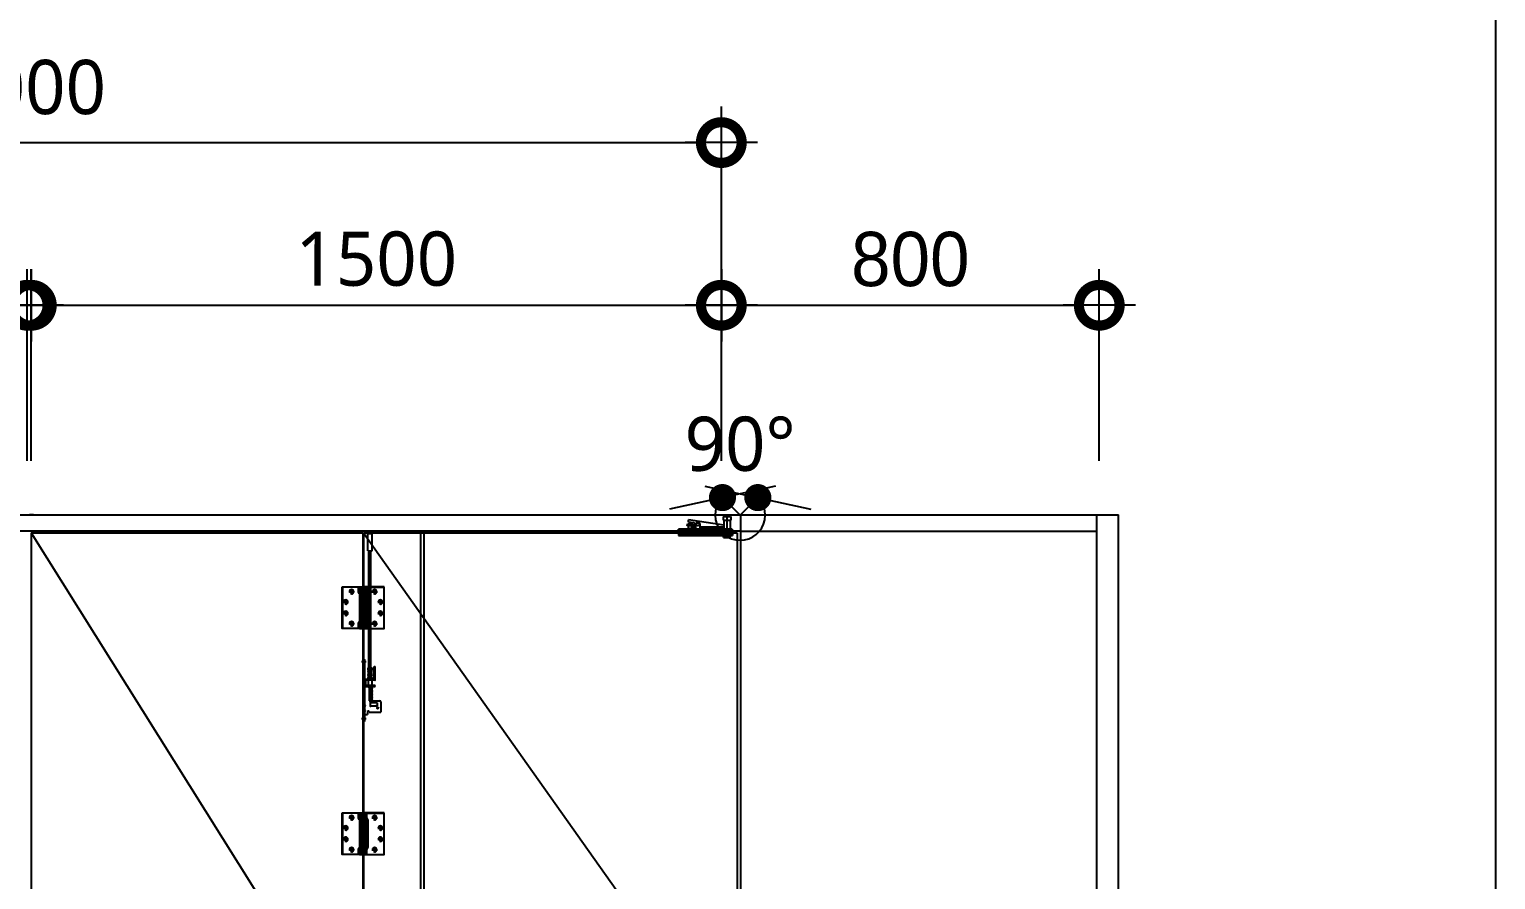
# Model space of a CAD drawing. Header units: millimetres. Extents: x -3 to 459584, y -660938 to -11738.
# Drawn here: x 22207 to 26262, y -132861 to -130509 of the extents above; entities that cross this region are included whole.
import ezdxf

# ---------------------------------------------------------------- set-up
doc = ezdxf.new("R2010")
doc.units = ezdxf.units.MM
doc.header["$LTSCALE"] = 200
doc.linetypes.add('DASHDOT', pattern=[1, 0.5, -0.25, 0, -0.25])
doc.layers.get('DEFPOINTS').update_dxf_attribs({"color": 137})
for name, color, linetype in [('A-000스케치', 6, 'Continuous'), ('CTR', 1, 'Continuous'), ('DIM', 7, 'Continuous'), ('DOOR', 6, 'Continuous'), ('ELE4', 4, 'Continuous'), ('FRAME', 3, 'Continuous'), ('STEEL(잡철물)', 9, 'Continuous')]:
    doc.layers.add(name, color=color, linetype=linetype)
doc.styles.add('$0$스타일1', font='malgun.ttf')
doc.styles.add('S1', font='malgun.ttf')
doc.dimstyles.new('CJA', dxfattribs={"dimscale": 300, "dimtxt": 2.7, "dimasz": 1, "dimexe": 2, "dimexo": 3, "dimgap": 1, "dimtad": 1, "dimdec": 0, "dimzin": 1, "dimdsep": 46, "dimlunit": 6, "dimtxsty": '$0$스타일1', "dimblk": 'CJDOT', "dimcen": 0.09, "dimdle": 1, "dimclrd": 256, "dimclre": 256, "dimclrt": 3, "dimadec": 0, "dimazin": 0, "dimtfac": 1, "dimtdec": 0, "dimtix": 1, "dimtmove": 2, "dimatfit": 3, "dimldrblk": 'CJDOT', "dimfxl": 1, "dimtolj": 1, "dimtzin": 1, "dimarcsym": 0})
doc.dimstyles.new('CJA-50', dxfattribs={"dimscale": 50, "dimtxt": 3, "dimasz": 1, "dimexe": 2, "dimexo": 3, "dimgap": 1, "dimtad": 1, "dimdec": 0, "dimzin": 1, "dimdsep": 46, "dimlunit": 6, "dimtxsty": 'S1', "dimblk": 'GAUN-DOT', "dimcen": -2, "dimdle": 2, "dimclrd": 256, "dimclre": 256, "dimclrt": 3, "dimadec": 0, "dimazin": 0, "dimtfac": 1, "dimtdec": 0, "dimtix": 1, "dimtmove": 2, "dimatfit": 3, "dimldrblk": 'DOTSMALL', "dimfxl": 1, "dimtolj": 1, "dimtzin": 1, "dimarcsym": 0})

# ---------------------------------------------------------------- blocks, each defined once
blk = doc.blocks.new('CJDOT')
blk.add_line((-2, 0), (2, 0))
at = {"const_width": 0.5}
blk.add_lwpolyline([(-0.25, 0, 1), (0.25, 0, 1)], format="xyb", close=True, dxfattribs=at)
blk = doc.blocks.new('*D91')
at = {"layer": 'DEFPOINTS', "color": 0, "transparency": 16777216}
for p in [(24102.2, -131782.7), (24190.8, -131786.5), (24243.6, -131782.7), (24172.9, -131853.4), (24172.9, -131853.4)]:
    blk.add_point(p, dxfattribs=at)
at = {"layer": 'DIM', "lineweight": -2, "transparency": 16777216}
blk.add_arc((24172.9, -131853.4), 69.3, 110.5723, 69.4277, dxfattribs=at)
at = {"layer": 'DIM', "lineweight": -2, "transparency": 16777216, "xscale": 75, "yscale": 75, "zscale": 75}
for p, rotation in [((24123.9, -131804.5), 192.2138451997472), ((24221.8, -131804.5), 347.7861547996869)]:
    blk.add_blockref('CJDOT', p, dxfattribs=dict(at, rotation=rotation))
at = {"layer": 'DIM', "color": 3, "transparency": 16777216, "insert": (24172.9, -131656.7), "char_height": 150, "attachment_point": 5, "style": '$0$스타일1'}
blk.add_mtext('\\A1;90°', dxfattribs=at)
blk = doc.blocks.new('GAUN-DOT')
at = {"linetype": 'ByBlock'}
for p, q in [((0, -2), (0, 2)), ((2, 0), (-2, 0))]:
    blk.add_line(p, q, dxfattribs=at)
at = {"const_width": 2.25}
blk.add_lwpolyline([(0, 0.28125, 1), (0, -0.28125, 1)], format="xyb", close=True, dxfattribs=at)
blk = doc.blocks.new('*D93')
at = {"layer": 'DEFPOINTS', "color": 0, "transparency": 16777216}
for p in [(24120.8, -131272.6), (22212.9, -131852.6), (24120.8, -131852.6)]:
    blk.add_point(p, dxfattribs=at)
at = {"layer": 'DIM', "lineweight": -2, "transparency": 16777216}
for p, q in [((22212.9, -131702.6), (22212.9, -131172.6)), ((24120.8, -131702.6), (24120.8, -131172.6)), ((22262.9, -131272.6), (24070.8, -131272.6))]:
    blk.add_line(p, q, dxfattribs=at)
at = {"layer": 'DIM', "lineweight": -2, "transparency": 16777216, "xscale": 50, "yscale": 50, "zscale": 50, "rotation": 180}
blk.add_blockref('GAUN-DOT', (22212.9, -131272.6), dxfattribs=at)
at = {"layer": 'DIM', "lineweight": -2, "transparency": 16777216, "xscale": 50, "yscale": 50, "zscale": 50}
blk.add_blockref('GAUN-DOT', (24120.8, -131272.6), dxfattribs=at)
at = {"layer": 'DIM', "color": 3, "transparency": 16777216, "insert": (23166.8, -131144.7), "char_height": 150, "attachment_point": 5, "style": 'S1'}
blk.add_mtext('\\A1;1500', dxfattribs=at)
blk = doc.blocks.new('_DotSmall')
at = {"color": 0, "linetype": 'ByBlock', "const_width": 0.5}
blk.add_lwpolyline([(-0.0625, 0, 1), (0.0625, 0, 1)], format="xyb", close=True, dxfattribs=at)
blk = doc.blocks.new('*D94')
at = {"layer": 'DEFPOINTS', "color": 0, "transparency": 16777216}
for p in [(25165.8, -131272.6), (24120.8, -131852.6), (25165.8, -131852.6)]:
    blk.add_point(p, dxfattribs=at)
at = {"layer": 'DIM', "lineweight": -2, "transparency": 16777216}
for p, q in [((24120.8, -131702.6), (24120.8, -131172.6)), ((25165.8, -131702.6), (25165.8, -131172.6)), ((24170.8, -131272.6), (25115.8, -131272.6))]:
    blk.add_line(p, q, dxfattribs=at)
at = {"layer": 'DIM', "lineweight": -2, "transparency": 16777216, "xscale": 50, "yscale": 50, "zscale": 50, "rotation": 180}
blk.add_blockref('GAUN-DOT', (24120.8, -131272.6), dxfattribs=at)
at = {"layer": 'DIM', "lineweight": -2, "transparency": 16777216, "xscale": 50, "yscale": 50, "zscale": 50}
blk.add_blockref('GAUN-DOT', (25165.8, -131272.6), dxfattribs=at)
at = {"layer": 'DIM', "color": 3, "transparency": 16777216, "insert": (24643.3, -131145.7), "char_height": 150, "attachment_point": 5, "style": 'S1'}
blk.add_mtext('\\A1;{\\fGulim|b0|i0|c129|p50;800}', dxfattribs=at)
blk = doc.blocks.new('*D95')
at = {"layer": 'DEFPOINTS', "color": 0, "transparency": 16777216}
for p in [(24120.8, -130822.6), (20218.8, -131852.6), (24120.8, -131852.6)]:
    blk.add_point(p, dxfattribs=at)
at = {"layer": 'DIM', "lineweight": -2, "transparency": 16777216}
for p, q in [((20218.8, -131702.6), (20218.8, -130722.6)), ((24120.8, -131702.6), (24120.8, -130722.6)), ((20268.8, -130822.6), (24070.8, -130822.6))]:
    blk.add_line(p, q, dxfattribs=at)
at = {"layer": 'DIM', "lineweight": -2, "transparency": 16777216, "xscale": 50, "yscale": 50, "zscale": 50, "rotation": 180}
blk.add_blockref('GAUN-DOT', (20218.8, -130822.6), dxfattribs=at)
at = {"layer": 'DIM', "lineweight": -2, "transparency": 16777216, "xscale": 50, "yscale": 50, "zscale": 50}
blk.add_blockref('GAUN-DOT', (24120.8, -130822.6), dxfattribs=at)
at = {"layer": 'DIM', "color": 3, "transparency": 16777216, "insert": (22169.8, -130682.5), "char_height": 150, "attachment_point": 5, "style": 'S1'}
blk.add_mtext('\\A1;3,000 ', dxfattribs=at)
blk = doc.blocks.new('*D96')
at = {"layer": 'DEFPOINTS', "color": 0, "transparency": 16777216}
for p in [(20218.8, -131272.6), (20218.8, -131852.6), (22201.8, -131852.6)]:
    blk.add_point(p, dxfattribs=at)
at = {"layer": 'DIM', "lineweight": -2, "transparency": 16777216}
for p, q in [((20218.8, -131702.6), (20218.8, -131172.6)), ((22201.8, -131702.6), (22201.8, -131172.6)), ((22151.8, -131272.6), (20268.8, -131272.6))]:
    blk.add_line(p, q, dxfattribs=at)
at = {"layer": 'DIM', "lineweight": -2, "transparency": 16777216, "xscale": 50, "yscale": 50, "zscale": 50, "rotation": 180}
blk.add_blockref('GAUN-DOT', (20218.8, -131272.6), dxfattribs=at)
at = {"layer": 'DIM', "lineweight": -2, "transparency": 16777216, "xscale": 50, "yscale": 50, "zscale": 50}
blk.add_blockref('GAUN-DOT', (22201.8, -131272.6), dxfattribs=at)
at = {"layer": 'DIM', "color": 3, "transparency": 16777216, "insert": (21210.3, -131144.7), "char_height": 150, "attachment_point": 5, "style": 'S1'}
blk.add_mtext('\\A1;1500', dxfattribs=at)

msp = doc.modelspace()

# ---------------------------------------------------------------- hatches: boundary and pattern name
h = msp.add_hatch(color=9)
h.dxf.hatch_style = 1
h.paths.add_polyline_path([(23120.7, -132149.2), (23139.9, -132149.2), (23139.9, -132150.7), (23120.7, -132150.7)])
h.paths.add_polyline_path([(23120.7, -132067.4), (23139.9, -132067.4), (23139.9, -132068.9), (23120.7, -132068.9)])
h = msp.add_hatch(color=9)
h.dxf.hatch_style = 1
h.paths.add_polyline_path([(23120.7, -132774.2), (23139.9, -132774.2), (23139.9, -132775.7), (23120.7, -132775.7)])
h.paths.add_polyline_path([(23120.7, -132692.4), (23139.9, -132692.4), (23139.9, -132693.9), (23120.7, -132693.9)])

# ---------------------------------------------------------------- linework, layer by layer
at = {"color": 8}
for p, q in [((23147.3, -131901.6), (23143, -131904.1)), ((23143, -131904.1), (23155.5, -131904.1)), ((23143, -131951.6), (23143, -131904.1)), ((23147.3, -131901.6), (23151.3, -131901.6)), ((23155.5, -131904.1), (23151.3, -131901.6)), ((23155.5, -131951.6), (23155.5, -131904.1)), ((23143, -131951.6), (23155.5, -131951.6)), ((23146.6, -132275.3), (23146.6, -131951.6)), ((23152, -132275.3), (23152, -131951.6)), ((23131.3, -132251.6), (23131.3, -132423.6)), ((23133.9, -132251.6), (23131.3, -132251.6)), ((23131.3, -132252.3), (23131.3, -132422.8)), ((23131.3, -132252.3), (23133.9, -132252.3)), ((23131.8, -132252.1), (23131.8, -132423.1)), ((23133.9, -132252.1), (23131.8, -132252.1)), ((23133.9, -132252.1), (23133.9, -132251.6)), ((23133.9, -132252.3), (23133.9, -132422.8)), ((23138.9, -132258.6), (23126.3, -132258.6)), ((23131.3, -132255.1), (23133.9, -132255.6)), ((23131.3, -132262.1), (23133.9, -132261.6)), ((23143.3, -132275.3), (23155.3, -132275.3)), ((23143.3, -132275.3), (23143.3, -132277.8)), ((23143.3, -132277.8), (23155.3, -132277.8)), ((23144.7, -132280.8), (23153.7, -132279.8)), ((23144.7, -132284.8), (23153.7, -132283.8)), ((23144.7, -132288.8), (23153.7, -132287.8)), ((23144.7, -132292.8), (23153.7, -132291.8)), ((23144.8, -132278.8), (23153.8, -132278.8)), ((23144.8, -132279.8), (23153.8, -132279.8)), ((23153.8, -132280.8), (23144.8, -132281.8)), ((23153.8, -132284.8), (23144.8, -132285.8)), ((23153.8, -132288.8), (23144.8, -132289.8)), ((23153.8, -132292.8), (23144.8, -132293.8)), ((23145.3, -132303.8), (23145.3, -132277.8)), ((23149.3, -132277.8), (23149.3, -132278.8)), ((23153.8, -132278.8), (23149.3, -132278.8)), ((23153.3, -132303.8), (23153.3, -132277.8)), ((23155.3, -132275.3), (23155.3, -132277.8)), ((23160.9, -132306.1), (23160.9, -132271.8)), ((23160.9, -132271.8), (23163.9, -132271.8)), ((23163.9, -132308.3), (23163.9, -132271.8)), ((23133.9, -132326.8), (23143.9, -132326.8)), ((23135.4, -132306.8), (23160.1, -132306.8)), ((23135.4, -132326.8), (23163.9, -132326.8)), ((23136.9, -132310.6), (23136.9, -132323.1)), ((23162.4, -132309.8), (23137.6, -132309.8)), ((23163.9, -132323.8), (23137.6, -132323.8)), ((23144.3, -132303.8), (23144.3, -132306.8)), ((23144.3, -132303.8), (23154.3, -132303.8)), ((23144.3, -132309.8), (23144.3, -132323.8)), ((23144.3, -132326.8), (23155.3, -132326.8)), ((23144.7, -132296.8), (23153.7, -132295.8)), ((23144.7, -132300.8), (23153.7, -132299.8)), ((23153.8, -132296.8), (23144.8, -132297.8)), ((23153.8, -132300.8), (23144.8, -132301.8)), ((23144.8, -132301.8), (23153.8, -132301.8)), ((23144.8, -132302.8), (23153.8, -132302.8)), ((23146.1, -132327.8), (23154.8, -132327.8)), ((23146.7, -132328.8), (23154.8, -132328.8)), ((23146.8, -132329.5), (23154.7, -132328.8)), ((23146.9, -132329.8), (23146.9, -132366.8)), ((23154.8, -132329.8), (23146.9, -132330.5)), ((23146.9, -132333.6), (23154.7, -132332.8)), ((23154.8, -132333.8), (23146.9, -132334.6)), ((23149.3, -132303.8), (23149.3, -132302.8)), ((23153.8, -132302.8), (23149.3, -132302.8)), ((23149.3, -132326.8), (23149.3, -132327.8)), ((23154.8, -132327.8), (23149.3, -132327.8)), ((23154.3, -132303.8), (23154.3, -132306.8)), ((23154.3, -132309.8), (23154.3, -132323.8)), ((23154.3, -132326.8), (23154.3, -132366.8)), ((23154.3, -132352.8), (23154.3, -132326.8)), ((23163.9, -132326.8), (23163.9, -132323.8)), ((23146.9, -132337.6), (23154.7, -132336.8)), ((23154.8, -132337.8), (23146.9, -132338.6)), ((23146.9, -132341.6), (23154.7, -132340.8)), ((23154.8, -132341.8), (23146.9, -132342.6)), ((23146.9, -132345.6), (23154.7, -132344.8)), ((23154.8, -132345.8), (23146.9, -132346.6)), ((23146.9, -132349.6), (23154.7, -132348.8)), ((23154.8, -132349.8), (23146.9, -132350.6)), ((23146.9, -132353.6), (23154.7, -132352.8)), ((23154.8, -132353.8), (23146.9, -132354.6)), ((23146.9, -132357.6), (23154.7, -132356.8)), ((23154.8, -132357.8), (23146.9, -132358.6)), ((23146.9, -132361.6), (23154.7, -132360.8)), ((23154.8, -132361.8), (23146.9, -132362.6)), ((23146.9, -132365.6), (23154.7, -132364.8)), ((23154.8, -132365.8), (23146.9, -132366.6)), ((23146.9, -132366.8), (23175.9, -132366.8)), ((23149.9, -132372.1), (23149.9, -132381.1)), ((23150.9, -132371.1), (23167.9, -132371.1)), ((23168.9, -132372.1), (23168.9, -132381.1)), ((23178.9, -132369.8), (23178.9, -132397.8)), ((23131.3, -132413.1), (23133.9, -132413.6)), ((23133.9, -132404.8), (23142.9, -132404.8)), ((23142.9, -132396.8), (23142.9, -132404.8)), ((23146.9, -132396.8), (23146.9, -132397.8)), ((23146.9, -132397.8), (23178.9, -132397.8)), ((23152.9, -132380.1), (23165.9, -132380.1)), ((23138.9, -132416.6), (23126.3, -132416.6)), ((23131.3, -132420.1), (23133.9, -132419.6)), ((23131.3, -132422.8), (23133.9, -132422.8)), ((23133.9, -132423.6), (23131.3, -132423.6)), ((23133.9, -132423.1), (23131.8, -132423.1)), ((23133.9, -132423.1), (23133.9, -132423.6))]:
    msp.add_line(p, q, dxfattribs=at)
at = {"color": 9}
for p, q in [((23289.6, -133889.8), (23289.6, -131897.6)), ((23299.6, -133889.8), (23299.6, -131897.6)), ((23072.9, -132051.9), (23072.9, -132166.2)), ((23116.9, -132051.9), (23072.9, -132051.9)), ((23082.4, -132100.9), (23082.4, -132085.9)), ((23105.8, -132064.8), (23090.8, -132064.8)), ((23098.3, -132072.3), (23098.3, -132057.3)), ((23116.9, -132051.9), (23116.9, -132065.9)), ((23120.7, -132068.9), (23119.9, -132068.9)), ((23120.7, -132051.9), (23120.7, -132156.5)), ((23120.7, -132051.9), (23139.9, -132051.9)), ((23120.7, -132067.4), (23139.9, -132067.4)), ((23120.7, -132068.9), (23139.9, -132068.9)), ((23139.9, -132051.9), (23139.9, -132166.2)), ((23139.9, -132051.9), (23187.7, -132051.9)), ((23139.9, -132067.4), (23140.7, -132067.4)), ((23143.7, -132070.4), (23143.7, -132147.7)), ((23154.7, -132064.8), (23169.7, -132064.8)), ((23162.2, -132072.3), (23162.2, -132057.3)), ((23178.1, -132100.9), (23178.1, -132085.9)), ((23187.7, -132051.9), (23187.7, -132166.2)), ((23089.9, -132093.4), (23074.9, -132093.4)), ((23089.9, -132124.7), (23074.9, -132124.7)), ((23082.4, -132132.2), (23082.4, -132117.2)), ((23170.6, -132093.4), (23185.6, -132093.4)), ((23170.6, -132124.7), (23185.6, -132124.7)), ((23178.1, -132132.2), (23178.1, -132117.2)), ((23116.9, -132166.2), (23072.9, -132166.2)), ((23105.8, -132153.3), (23090.8, -132153.3)), ((23098.3, -132160.8), (23098.3, -132145.8)), ((23116.9, -132152.2), (23116.9, -132166.2)), ((23120.7, -132149.2), (23119.9, -132149.2)), ((23120.7, -132149.2), (23139.9, -132149.2)), ((23120.7, -132150.7), (23139.9, -132150.7)), ((23128.3, -132156.5), (23120.7, -132156.5)), ((23120.7, -132160.5), (23120.7, -132166.2)), ((23128.3, -132160.5), (23120.7, -132160.5)), ((23120.7, -132166.2), (23139.9, -132166.2)), ((23124.1, -132156.5), (23124.1, -132160.5)), ((23139.9, -132150.7), (23140.7, -132150.7)), ((23139.9, -132166.2), (23187.7, -132166.2)), ((23154.7, -132153.3), (23169.7, -132153.3)), ((23162.2, -132160.8), (23162.2, -132145.8)), ((23072.9, -132676.9), (23072.9, -132791.2)), ((23116.9, -132676.9), (23072.9, -132676.9)), ((23105.8, -132689.8), (23090.8, -132689.8)), ((23098.3, -132697.3), (23098.3, -132682.3)), ((23116.9, -132676.9), (23116.9, -132690.9)), ((23120.7, -132693.9), (23119.9, -132693.9)), ((23120.7, -132676.9), (23120.7, -132781.5)), ((23120.7, -132676.9), (23139.9, -132676.9)), ((23120.7, -132692.4), (23139.9, -132692.4)), ((23120.7, -132693.9), (23139.9, -132693.9)), ((23139.9, -132676.9), (23139.9, -132791.2)), ((23139.9, -132676.9), (23187.7, -132676.9)), ((23139.9, -132692.4), (23140.7, -132692.4)), ((23143.7, -132695.4), (23143.7, -132772.7)), ((23154.7, -132689.8), (23169.7, -132689.8)), ((23162.2, -132697.3), (23162.2, -132682.3)), ((23187.7, -132676.9), (23187.7, -132791.2)), ((23089.9, -132718.4), (23074.9, -132718.4)), ((23082.4, -132725.9), (23082.4, -132710.9)), ((23170.6, -132718.4), (23185.6, -132718.4)), ((23178.1, -132725.9), (23178.1, -132710.9)), ((23089.9, -132749.7), (23074.9, -132749.7)), ((23082.4, -132757.2), (23082.4, -132742.2)), ((23105.8, -132778.3), (23090.8, -132778.3)), ((23098.3, -132785.8), (23098.3, -132770.8)), ((23116.9, -132777.2), (23116.9, -132791.2)), ((23120.7, -132774.2), (23119.9, -132774.2)), ((23120.7, -132774.2), (23139.9, -132774.2)), ((23120.7, -132775.7), (23139.9, -132775.7)), ((23139.9, -132775.7), (23140.7, -132775.7)), ((23154.7, -132778.3), (23169.7, -132778.3)), ((23162.2, -132785.8), (23162.2, -132770.8)), ((23170.6, -132749.7), (23185.6, -132749.7)), ((23178.1, -132757.2), (23178.1, -132742.2)), ((23116.9, -132791.2), (23072.9, -132791.2)), ((23128.3, -132781.5), (23120.7, -132781.5)), ((23120.7, -132785.5), (23120.7, -132791.2)), ((23128.3, -132785.5), (23120.7, -132785.5)), ((23120.7, -132791.2), (23139.9, -132791.2)), ((23124.1, -132781.5), (23124.1, -132785.5)), ((23139.9, -132791.2), (23187.7, -132791.2))]:
    msp.add_line(p, q, dxfattribs=at)
for points in [[(23072.4, -132051.6), (23126.1, -132051.6), (23126.1, -132166.6), (23072.4, -132166.6)], [(23188.2, -132051.6), (23134.5, -132051.6), (23134.5, -132166.6), (23188.2, -132166.6)], [(23072.4, -132676.6), (23126.1, -132676.6), (23126.1, -132791.6), (23072.4, -132791.6)], [(23188.2, -132676.6), (23134.5, -132676.6), (23134.5, -132791.6), (23188.2, -132791.6)]]:
    msp.add_lwpolyline(points, close=True, dxfattribs=at)
for centre, radius in [((23082.4, -132093.4), 3.5), ((23098.3, -132064.8), 3.5), ((23130.3, -132074.9), 1.5), ((23162.2, -132064.8), 3.5), ((23178.1, -132093.4), 3.5), ((23082.4, -132124.7), 3.5), ((23178.1, -132124.7), 3.5), ((23098.3, -132153.3), 3.5), ((23128.3, -132158.5), 1.5), ((23162.2, -132153.3), 3.5), ((23098.3, -132689.8), 3.5), ((23130.3, -132699.9), 1.5), ((23162.2, -132689.8), 3.5), ((23082.4, -132718.4), 3.5), ((23178.1, -132718.4), 3.5), ((23082.4, -132749.7), 3.5), ((23098.3, -132778.3), 3.5), ((23162.2, -132778.3), 3.5), ((23178.1, -132749.7), 3.5), ((23128.3, -132783.5), 1.5)]:
    msp.add_circle(centre, radius, dxfattribs=at)
at = {"color": 8}
for centre, radius in [((23144.8, -132278.3), 0.5), ((23144.8, -132279.3), 0.5), ((23144.8, -132281.3), 0.5), ((23144.8, -132285.3), 0.5), ((23144.8, -132289.3), 0.5), ((23144.8, -132293.3), 0.5), ((23153.8, -132278.3), 0.5), ((23153.8, -132279.3), 0.5), ((23153.8, -132280.3), 0.5), ((23153.8, -132284.3), 0.5), ((23153.8, -132288.3), 0.5), ((23153.8, -132292.3), 0.5), ((23144.8, -132297.3), 0.5), ((23144.8, -132301.3), 0.5), ((23144.8, -132302.3), 0.5), ((23144.8, -132303.3), 0.5), ((23153.8, -132296.3), 0.5), ((23153.8, -132300.3), 0.5), ((23153.8, -132302.3), 0.5), ((23153.8, -132303.3), 0.5), ((23154.8, -132327.3), 0.5), ((23154.8, -132328.3), 0.5), ((23154.8, -132329.3), 0.5), ((23154.8, -132333.3), 0.5), ((23154.8, -132337.3), 0.5), ((23154.8, -132341.3), 0.5), ((23154.8, -132345.3), 0.5), ((23154.8, -132349.3), 0.5), ((23154.8, -132353.3), 0.5), ((23154.8, -132357.3), 0.5), ((23154.8, -132361.3), 0.5), ((23154.8, -132365.3), 0.5), ((23170.9, -132386.8), 2)]:
    msp.add_circle(centre, radius, dxfattribs=at)
at = {"color": 9}
for centre, radius, start, end in [((23082.4, -132093.4), 6, 270, 180), ((23098.3, -132064.8), 6, 270, 180), ((23119.9, -132065.9), 3, 180, 270), ((23140.7, -132070.4), 3, 0, 90), ((23162.2, -132064.8), 6, 270, 180), ((23178.1, -132093.4), 6, 270, 180), ((23082.4, -132124.7), 6, 270, 180), ((23178.1, -132124.7), 6, 270, 180), ((23098.3, -132153.3), 6, 270, 180), ((23119.9, -132152.2), 3, 90, 180), ((23128.3, -132158.5), 2, 270, 90), ((23140.7, -132147.7), 3, 270, 0), ((23162.2, -132153.3), 6, 270, 180), ((23098.3, -132689.8), 6, 270, 180), ((23119.9, -132690.9), 3, 180, 270), ((23140.7, -132695.4), 3, 0, 90), ((23162.2, -132689.8), 6, 270, 180), ((23082.4, -132718.4), 6, 270, 180), ((23178.1, -132718.4), 6, 270, 180), ((23082.4, -132749.7), 6, 270, 180), ((23098.3, -132778.3), 6, 270, 180), ((23119.9, -132777.2), 3, 90, 180), ((23140.7, -132772.7), 3, 270, 0), ((23162.2, -132778.3), 6, 270, 180), ((23178.1, -132749.7), 6, 270, 180), ((23128.3, -132783.5), 2, 270, 90)]:
    msp.add_arc(centre, radius, start, end, dxfattribs=at)
at = {"color": 8}
for centre, radius, start, end in [((23135.4, -132308.3), 1.5, 90, 180), ((23135.4, -132325.3), 1.5, 180, 270), ((23137.6, -132310.6), 0.75, 90, 180), ((23137.6, -132323.1), 0.75, 180, 270), ((23143.9, -132329.8), 3, 0, 90), ((23160.1, -132306.1), 0.75, 270, 0), ((23162.4, -132308.3), 1.5, 270, 0), ((23150.9, -132372.1), 1, 90, 180), ((23167.9, -132372.1), 1, 0, 90), ((23175.9, -132369.8), 3, 0, 90), ((23134.3, -132379.8), 2.54, 259.6111, 100.3889), ((23134.3, -132393.8), 2.54, 259.6111, 100.3889), ((23144.9, -132396.8), 2, 0, 180), ((23150.9, -132381.1), 1, 180, 0), ((23152.9, -132381.1), 1, 90, 180), ((23165.9, -132381.1), 1, 0, 90), ((23167.9, -132381.1), 1, 180, 0)]:
    msp.add_arc(centre, radius, start, end, dxfattribs=at)
at = {"layer": 'A-000스케치', "color": 4}
for q in [(24102.2, -131782.7), (24243.6, -131782.7)]:
    msp.add_line((24172.9, -131853.4), q, dxfattribs=at)
at = {"layer": 'CTR', "linetype": 'DASHDOT', "ltscale": 100}
for p, q in [((22212.9, -131901.6), (23125.9, -133359.6)), ((23131.3, -131901.6), (24164.3, -133359.6))]:
    msp.add_line(p, q, dxfattribs=at)
at = {"layer": 'DOOR'}
for p, q in [((22212.9, -131901.6), (22212.9, -134817.6)), ((22212.9, -131901.6), (23129.3, -131901.6)), ((23129.3, -131901.6), (23129.3, -134817.6)), ((23131.3, -131901.6), (23131.3, -134817.6)), ((23131.3, -131901.6), (24164.3, -131901.6)), ((24164.3, -131901.6), (24164.3, -134817.6))]:
    msp.add_line(p, q, dxfattribs=at)
at = {"layer": 'ELE4'}
msp.add_line((26261.8, -146400), (26261.8, -120334.1), dxfattribs=at)
at = {"layer": 'FRAME'}
for p, q in [((19173.8, -131852.6), (25218.8, -131852.6)), ((22218.8, -131852.6), (22208.3, -131852.6)), ((24173.8, -131852.6), (24173.8, -134852.6)), ((25158.8, -134852.6), (25158.8, -131852.6)), ((25218.8, -134852.6), (25218.8, -131852.6)), ((24173.8, -131897.6), (20218.8, -131897.6)), ((24173.8, -131897.6), (25158.8, -131897.6))]:
    msp.add_line(p, q, dxfattribs=at)
at = {"layer": 'STEEL(잡철물)'}
for p, q in [((24025.6, -131880.2), (24043.6, -131880.2)), ((24025.6, -131880.2), (24025.6, -131880.7)), ((24026.1, -131881.2), (24043.1, -131881.2)), ((24127.3, -131880.6), (24029.6, -131866.2)), ((24029.6, -131872.2), (24029.6, -131866.2)), ((24045.7, -131874.6), (24029.6, -131872.2)), ((24029.6, -131891.6), (24029.6, -131881.2)), ((24030.6, -131891.6), (24030.6, -131881.2)), ((24038.6, -131891.6), (24038.6, -131881.2)), ((24039.6, -131891.6), (24039.6, -131881.2)), ((24041.6, -131885.9), (24040.4, -131882.9)), ((24045.2, -131881.6), (24041.3, -131881.6)), ((24049.9, -131886.6), (24042.5, -131886.6)), ((24043.6, -131880.2), (24043.6, -131880.7)), ((24049.9, -131891.6), (24049.9, -131878.7)), ((24062.1, -131891.6), (24062.1, -131878.7)), ((24127.3, -131886.6), (24062.1, -131886.6)), ((24126.5, -131857.1), (24125.5, -131858.1)), ((24125.5, -131858.1), (24125.5, -131867.1)), ((24125.5, -131867.1), (24147, -131867.1)), ((24126.5, -131857.1), (24146, -131857.1)), ((24127.3, -131867.1), (24127.3, -131891.6)), ((24136.3, -131854.8), (24136.3, -131916.2)), ((24145.3, -131867.1), (24145.3, -131891.6)), ((24146, -131857.1), (24147, -131858.1)), ((24147, -131858.1), (24147, -131867.1)), ((24158.6, -131897.6), (23999.6, -131897.6)), ((23999.6, -131897.6), (23999.6, -131898.6)), ((23999.6, -131898.6), (24158.6, -131898.6)), ((24150.6, -131891.6), (24002.1, -131891.6)), ((24002.1, -131897.6), (24002.1, -131891.6)), ((24002.3, -131903.6), (24002.3, -131909.6)), ((24002.3, -131903.6), (24151.3, -131903.6)), ((24002.3, -131909.6), (24151.3, -131909.6)), ((24029.6, -131901.6), (24029.6, -131898.6)), ((24029.6, -131901.6), (24034.6, -131901.6)), ((24030.6, -131902.6), (24029.6, -131901.6)), ((24030.6, -131902.6), (24030.6, -131898.6)), ((24030.6, -131902.6), (24034.6, -131902.6)), ((24039.6, -131901.6), (24034.6, -131901.6)), ((24038.6, -131902.6), (24034.6, -131902.6)), ((24038.6, -131902.6), (24038.6, -131898.6)), ((24038.6, -131902.6), (24039.6, -131901.6)), ((24039.6, -131901.6), (24039.6, -131898.6)), ((24125.8, -131903.6), (24126.3, -131903.1)), ((24126.3, -131903.1), (24146.3, -131903.1)), ((24127, -131914.6), (24127, -131909.6)), ((24127, -131914.6), (24145.5, -131914.6)), ((24129.8, -131903.1), (24129.8, -131914.6)), ((24130, -131898.6), (24130, -131911.6)), ((24133, -131914.6), (24139.5, -131914.6)), ((24142.5, -131898.6), (24142.5, -131911.6)), ((24142.8, -131903.1), (24142.8, -131914.6)), ((24145.5, -131914.6), (24145.5, -131909.6)), ((24146.8, -131903.6), (24146.3, -131903.1)), ((24150.6, -131891.6), (24150.6, -131897.6)), ((24151.3, -131903.6), (24151.3, -131909.6)), ((24158.6, -131898.6), (24158.6, -131897.6))]:
    msp.add_line(p, q, dxfattribs=at)
msp.add_circle((24056, -131878.7), 4.25, dxfattribs=at)
for centre, radius, start, end in [((24034.6, -131892.3), 15, 53.2231, 126.7769), ((24026.1, -131880.7), 0.5, 180, 270), ((24041.3, -131882.6), 1, 90, 201.8014), ((24042.5, -131885.6), 1, 201.8014, 270), ((24043.1, -131880.7), 0.5, 270, 0), ((24045.2, -131878.1), 3.5, 270, 81.6098), ((24056, -131878.7), 6.1, 0, 180), ((24133, -131911.6), 3, 180, 270), ((24139.5, -131911.6), 3, 270, 0)]:
    msp.add_arc(centre, radius, start, end, dxfattribs=at)

# ---------------------------------------------------------------- dimensions: what is measured, and where the dimension line sits
at = {"layer": 'DIM'}
for base, p1, p2, text, picture, middle in [((24120.8, -130822.6), (20218.8, -131852.6), (24120.8, -131852.6), '3,000 ', '*D95', (22169.8, -130682.5)), ((24120.8, -131272.6), (22212.9, -131852.6), (24120.8, -131852.6), '1500', '*D93', (23166.8, -131144.7)), ((25165.8, -131272.6), (24120.8, -131852.6), (25165.8, -131852.6), '{\\fGulim|b0|i0|c129|p50;800}', '*D94', (24643.3, -131145.7))]:
    dim = msp.add_linear_dim(base=base, p1=p1, p2=p2, text=text, dimstyle='CJA-50', dxfattribs=at)
    dim.commit()
    dim.dimension.update_dxf_attribs({"geometry": picture, "text_midpoint": middle})
dim = msp.add_linear_dim(base=(20218.8, -131272.6), p1=(22201.8, -131852.6), p2=(20218.8, -131852.6), angle=180, text='1500', dimstyle='CJA-50', dxfattribs=at)
dim.commit()
dim.dimension.update_dxf_attribs({"geometry": '*D96', "text_midpoint": (21210.3, -131144.7)})
dim = msp.add_angular_dim_2l(base=(24190.8, -131786.5), line1=((24172.9, -131853.4), (24102.2, -131782.7)), line2=((24172.9, -131853.4), (24243.6, -131782.7)), dimstyle='CJA', override={"dimscale": 50, "dimtxt": 3, "dimasz": 1.5, "dimexo": 2, "dimblk1": 'CJDOT', "dimblk2": 'CJDOT', "dimtix": 1, "dimtofl": 1}, dxfattribs=at)
dim.commit()
dim.dimension.update_dxf_attribs({"geometry": '*D91', "text_midpoint": (24172.9, -131656.7)})

doc.saveas('drawing.dxf')
